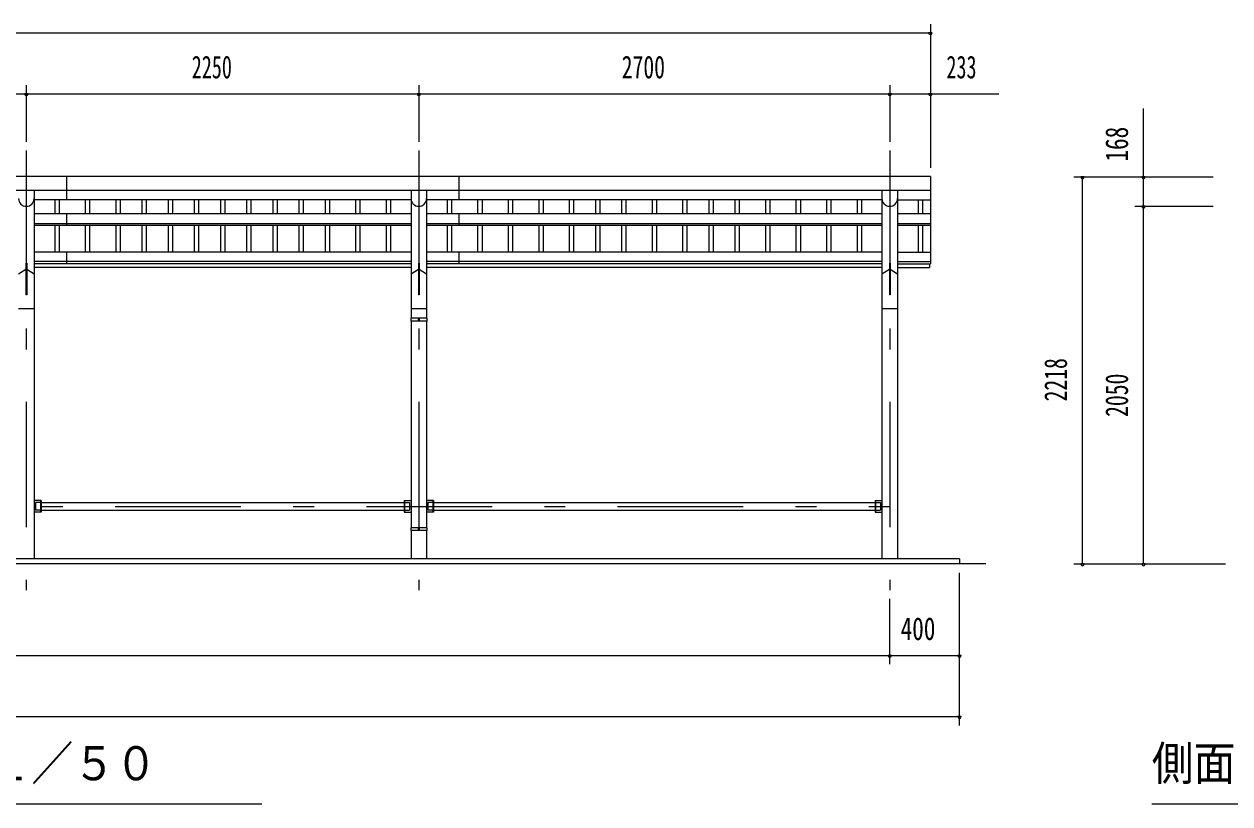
# Model space of a CAD drawing. Units: millimetres, scale not verified, with parts at other scales. Extents: x -25848 to 25858, y -10500 to 10500.
# Drawn here: x 3223 to 10136, y 420 to 4889 of the extents above; entities that cross this region are included whole.
import ezdxf
from ezdxf.enums import TextEntityAlignment as Align

# ---------------------------------------------------------------- set-up
doc = ezdxf.new("R2010")
doc.units = ezdxf.units.MM
doc.header["$LTSCALE"] = 60
doc.linetypes.add('USER3', pattern=[24, 12, -5, 2, -5])
for name, color, linetype, lineweight in [('0-2_1-05BOLD', 7, 'Continuous', 18), ('0-3_1-25CENTER', 3, 'USER3', 18), ('0-4_1-45THIN', 4, 'Continuous', 18), ('0-5_1-55DIM', 3, 'Continuous', 18)]:
    doc.layers.add(name, color=color, linetype=linetype, lineweight=lineweight)
doc.styles.add('ＭＳ ゴシック', font='')
doc.styles.get('ＭＳ ゴシック').set_extended_font_data('MS Gothic')

msp = doc.modelspace()

# ---------------------------------------------------------------- linework, layer by layer
at = {"layer": '0-2_1-05BOLD'}
for p, q in [((3465.72, 4014.67), (3465.72, 3882.27)), ((5715.73, 4014.67), (5715.73, 3882.27)), ((8418.72, 4014.67), (8418.72, 3515.47)), ((-2247.28, 3937.52), (8418.72, 3937.52)), ((3280.27, 3937.52), (3280.27, 1824.67)), ((5441.17, 3882.27), (3280.27, 3882.27)), ((5441.17, 3937.52), (5441.17, 3202.67)), ((5530.27, 3937.52), (5530.27, 3202.67)), ((8141.17, 3882.27), (5530.27, 3882.27)), ((8141.17, 3937.52), (8141.17, 1824.67)), ((8230.27, 3937.52), (8230.27, 1824.67)), ((8230.27, 3882.27), (8418.72, 3882.27)), ((3280.27, 3802.96), (5441.17, 3802.96)), ((3465.72, 3802.96), (3465.72, 3737.03)), ((5530.27, 3802.96), (8141.17, 3802.96)), ((5715.73, 3802.96), (5715.73, 3737.03)), ((8230.27, 3802.96), (8418.72, 3802.96)), ((3280.27, 3745.26), (5441.17, 3745.26)), ((3280.27, 3737.03), (5441.17, 3737.03)), ((5530.27, 3745.26), (8141.17, 3745.26)), ((5530.27, 3737.03), (8141.17, 3737.03)), ((8230.27, 3745.26), (8418.72, 3745.26)), ((8230.27, 3737.03), (8418.72, 3737.03)), ((5441.17, 3582.44), (3280.27, 3582.44)), ((5441.17, 3527.34), (3280.27, 3527.34)), ((3465.72, 3582.44), (3465.72, 3515.47)), ((8141.17, 3582.44), (5530.27, 3582.44)), ((8141.17, 3527.34), (5530.27, 3527.34)), ((5715.73, 3582.44), (5715.73, 3515.47)), ((8230.27, 3582.44), (8418.72, 3582.44)), ((8230.27, 3527.34), (8418.72, 3527.34)), ((3191.17, 3457.25), (3233.47, 3485.19)), ((3237.97, 3517.89), (3237.97, 3337.25)), ((3237.97, 3485.19), (3280.27, 3457.25)), ((5441.17, 3515.47), (3280.27, 3515.47)), ((5441.17, 3494.67), (3280.27, 3494.67)), ((5441.17, 3457.25), (5483.47, 3485.19)), ((5483.47, 3517.89), (5483.47, 3337.25)), ((5487.97, 3517.89), (5483.47, 3517.89)), ((5487.97, 3517.89), (5487.97, 3337.25)), ((5487.97, 3485.19), (5530.27, 3457.25)), ((8141.17, 3515.47), (5530.27, 3515.47)), ((8141.17, 3494.67), (5530.27, 3494.67)), ((8141.17, 3457.25), (8183.47, 3485.19)), ((8187.97, 3517.89), (8183.47, 3517.89)), ((8183.47, 3517.89), (8183.47, 3337.25)), ((8187.97, 3485.19), (8230.27, 3457.25)), ((8230.27, 3515.47), (8418.72, 3515.47)), ((8230.27, 3494.67), (8413.72, 3494.67)), ((8413.72, 3515.47), (8413.72, 3494.67)), ((3237.97, 3337.25), (3233.47, 3337.25)), ((5487.97, 3337.25), (5483.47, 3337.25)), ((3280.27, 3256.67), (3191.17, 3256.67)), ((5530.27, 3256.67), (5441.17, 3256.67)), ((8230.27, 3256.67), (8141.17, 3256.67)), ((5439.57, 3202.67), (5439.57, 3186.67)), ((5531.87, 3202.67), (5439.57, 3202.67)), ((5531.87, 3186.67), (5439.57, 3186.67)), ((5441.17, 3186.67), (5441.17, 2002.67)), ((5482.67, 3202.67), (5482.67, 3186.67)), ((5482.67, 3194.67), (5488.77, 3194.67)), ((5488.77, 3202.67), (5488.77, 3186.67)), ((5530.27, 3186.67), (5530.27, 2002.67)), ((5531.87, 3202.67), (5531.87, 3186.67)), ((3320.27, 2157.67), (3280.27, 2157.67)), ((3317.07, 2157.67), (3317.07, 2091.67)), ((3320.27, 2146.02), (5401.17, 2146.02)), ((5401.17, 2157.67), (5441.17, 2157.67)), ((5404.37, 2157.67), (5404.37, 2091.67)), ((5404.37, 2146.02), (5433.22, 2146.02)), ((5433.22, 2146.02), (5433.22, 2103.32)), ((5570.27, 2157.67), (5530.27, 2157.67)), ((5538.22, 2146.02), (5538.22, 2103.32)), ((5567.07, 2146.02), (5538.22, 2146.02)), ((5567.07, 2157.67), (5567.07, 2091.67)), ((5570.27, 2146.02), (8101.17, 2146.02)), ((8101.17, 2157.67), (8141.17, 2157.67)), ((8104.37, 2157.67), (8104.37, 2091.67)), ((3317.07, 2103.32), (3288.22, 2103.32)), ((3320.27, 2103.32), (5401.17, 2103.32)), ((5404.37, 2103.32), (5433.22, 2103.32)), ((5567.07, 2103.32), (5538.22, 2103.32)), ((5570.27, 2103.32), (8101.17, 2103.32)), ((8104.37, 2103.32), (8133.22, 2103.32)), ((5439.57, 2002.67), (5439.57, 1986.67)), ((5531.87, 2002.67), (5439.57, 2002.67)), ((5531.87, 1986.67), (5439.57, 1986.67)), ((5441.17, 1986.67), (5441.17, 1824.67)), ((5482.67, 2002.67), (5482.67, 1986.67)), ((5482.67, 1994.67), (5488.77, 1994.67)), ((5488.77, 2002.67), (5488.77, 1986.67)), ((5530.27, 1986.67), (5530.27, 1824.67)), ((5531.87, 2002.67), (5531.87, 1986.67)), ((8585.72, 1824.67), (-2414.28, 1824.67)), ((8585.72, 1824.67), (8585.72, 1794.67)), ((8735.72, 1794.67), (-2564.28, 1794.67))]:
    msp.add_line(p, q, dxfattribs=at)
for points in [[(8418.72, 4014.67), (-2247.28, 4014.67), (-2247.28, 3515.47)], [(3237.97, 3517.89), (3233.47, 3517.89), (3233.47, 3337.25)], [(8187.97, 3517.89), (8187.97, 3337.25), (8183.47, 3337.25)], [(3320.27, 2157.67), (3320.27, 2091.67), (3280.27, 2091.67)], [(3317.07, 2146.02), (3288.22, 2146.02), (3288.22, 2103.32)], [(5401.17, 2157.67), (5401.17, 2091.67), (5441.17, 2091.67)], [(5570.27, 2157.67), (5570.27, 2091.67), (5530.27, 2091.67)], [(8101.17, 2157.67), (8101.17, 2091.67), (8141.17, 2091.67)], [(8104.37, 2146.02), (8133.22, 2146.02), (8133.22, 2103.32)]]:
    msp.add_lwpolyline(points, dxfattribs=at)
for centre in [(3235.72, 3889.22), (5485.72, 3889.22), (8185.72, 3889.22)]:
    msp.add_arc(centre, 44.55, 180, 0, dxfattribs=at)
at = {"layer": '0-3_1-25CENTER'}
for p, q in [((3235.72, 4164.67), (3235.72, 1644.67)), ((5485.72, 4164.67), (5485.72, 1644.67)), ((8185.72, 4164.67), (8185.72, 1644.67)), ((-2014.28, 2124.67), (8185.72, 2124.67))]:
    msp.add_line(p, q, dxfattribs=at)
at = {"layer": '0-4_1-45THIN'}
for p, q in [((3398.23, 3882.27), (3398.23, 3802.96)), ((3423.23, 3882.27), (3423.23, 3802.96)), ((3573.23, 3882.27), (3573.23, 3802.96)), ((3598.23, 3882.27), (3598.23, 3802.96)), ((3748.23, 3882.27), (3748.23, 3802.96)), ((3773.23, 3882.27), (3773.23, 3802.96)), ((3898.23, 3882.27), (3898.23, 3802.96)), ((3923.23, 3882.27), (3923.23, 3802.96)), ((4048.23, 3882.27), (4048.23, 3802.96)), ((4073.23, 3882.27), (4073.23, 3802.96)), ((4198.23, 3882.27), (4198.23, 3802.96)), ((4223.23, 3882.27), (4223.23, 3802.96)), ((4348.23, 3882.27), (4348.23, 3802.96)), ((4373.23, 3882.27), (4373.23, 3802.96)), ((4498.23, 3882.27), (4498.23, 3802.96)), ((4523.23, 3882.27), (4523.23, 3802.96)), ((4648.22, 3882.27), (4648.22, 3802.96)), ((4673.23, 3882.27), (4673.23, 3802.96)), ((4798.23, 3882.27), (4798.23, 3802.96)), ((4823.23, 3882.27), (4823.23, 3802.96)), ((4948.22, 3882.27), (4948.22, 3802.96)), ((4973.23, 3882.27), (4973.23, 3802.96)), ((5123.22, 3882.27), (5123.22, 3802.96)), ((5148.23, 3882.27), (5148.23, 3802.96)), ((5298.23, 3882.27), (5298.23, 3802.96)), ((5323.23, 3882.27), (5323.23, 3802.96)), ((5648.22, 3882.27), (5648.22, 3802.96)), ((5673.23, 3882.27), (5673.23, 3802.96)), ((5823.22, 3882.27), (5823.22, 3802.96)), ((5848.22, 3882.27), (5848.22, 3802.96)), ((5998.22, 3882.27), (5998.22, 3802.96)), ((6023.22, 3882.27), (6023.22, 3802.96)), ((6173.22, 3882.27), (6173.22, 3802.96)), ((6198.22, 3882.27), (6198.22, 3802.96)), ((6348.22, 3882.27), (6348.22, 3802.96)), ((6373.22, 3882.27), (6373.22, 3802.96)), ((6498.22, 3882.27), (6498.22, 3802.96)), ((6523.22, 3882.27), (6523.22, 3802.96)), ((6648.22, 3882.27), (6648.22, 3802.96)), ((6673.22, 3882.27), (6673.22, 3802.96)), ((6823.22, 3882.27), (6823.22, 3802.96)), ((6848.23, 3882.27), (6848.23, 3802.96)), ((6998.22, 3882.27), (6998.22, 3802.96)), ((7023.22, 3882.27), (7023.22, 3802.96)), ((7148.23, 3882.27), (7148.23, 3802.96)), ((7173.23, 3882.27), (7173.23, 3802.96)), ((7298.22, 3882.27), (7298.22, 3802.96)), ((7323.22, 3882.27), (7323.22, 3802.96)), ((7473.23, 3882.27), (7473.23, 3802.96)), ((7498.23, 3882.27), (7498.23, 3802.96)), ((7648.22, 3882.27), (7648.22, 3802.96)), ((7673.22, 3882.27), (7673.22, 3802.96)), ((7823.22, 3882.27), (7823.22, 3802.96)), ((7848.23, 3882.27), (7848.23, 3802.96)), ((7998.22, 3882.27), (7998.22, 3802.96)), ((8023.23, 3882.27), (8023.23, 3802.96)), ((8348.22, 3882.27), (8348.22, 3802.96)), ((8373.22, 3882.27), (8373.22, 3802.96)), ((3398.23, 3737.03), (3398.23, 3582.44)), ((3423.23, 3737.03), (3423.23, 3582.44)), ((3573.23, 3737.03), (3573.23, 3582.44)), ((3598.23, 3737.03), (3598.23, 3582.44)), ((3748.23, 3737.03), (3748.23, 3582.44)), ((3773.23, 3737.03), (3773.23, 3582.44)), ((3898.23, 3737.03), (3898.23, 3582.44)), ((3923.23, 3737.03), (3923.23, 3582.44)), ((4048.23, 3737.03), (4048.23, 3582.44)), ((4073.23, 3737.03), (4073.23, 3582.44)), ((4198.23, 3737.03), (4198.23, 3582.44)), ((4223.23, 3737.03), (4223.23, 3582.44)), ((4348.23, 3737.03), (4348.23, 3582.44)), ((4373.23, 3737.03), (4373.23, 3582.44)), ((4498.23, 3737.03), (4498.23, 3582.44)), ((4523.23, 3737.03), (4523.23, 3582.44)), ((4648.22, 3737.03), (4648.22, 3582.44)), ((4673.23, 3737.03), (4673.23, 3582.44)), ((4798.23, 3737.03), (4798.23, 3582.44)), ((4823.23, 3737.03), (4823.23, 3582.44)), ((4948.22, 3737.03), (4948.22, 3582.44)), ((4973.23, 3737.03), (4973.23, 3582.44)), ((5123.22, 3737.03), (5123.22, 3582.44)), ((5148.23, 3737.03), (5148.23, 3582.44)), ((5298.23, 3737.03), (5298.23, 3582.44)), ((5323.23, 3737.03), (5323.23, 3582.44)), ((5648.22, 3737.03), (5648.22, 3582.44)), ((5673.23, 3737.03), (5673.23, 3582.44)), ((5823.22, 3737.03), (5823.22, 3582.44)), ((5848.22, 3737.03), (5848.22, 3582.44)), ((5998.22, 3737.03), (5998.22, 3582.44)), ((6023.22, 3737.03), (6023.22, 3582.44)), ((6173.22, 3737.03), (6173.22, 3582.44)), ((6198.22, 3737.03), (6198.22, 3582.44)), ((6348.22, 3737.03), (6348.22, 3582.44)), ((6373.22, 3737.03), (6373.22, 3582.44)), ((6498.22, 3737.03), (6498.22, 3582.44)), ((6523.22, 3737.03), (6523.22, 3582.44)), ((6648.22, 3737.03), (6648.22, 3582.44)), ((6673.22, 3737.03), (6673.22, 3582.44)), ((6823.22, 3737.03), (6823.22, 3582.44)), ((6848.23, 3737.03), (6848.23, 3582.44)), ((6998.22, 3737.03), (6998.22, 3582.44)), ((7023.22, 3737.03), (7023.22, 3582.44)), ((7148.23, 3737.03), (7148.23, 3582.44)), ((7173.23, 3737.03), (7173.23, 3582.44)), ((7298.22, 3737.03), (7298.22, 3582.44)), ((7323.22, 3737.03), (7323.22, 3582.44)), ((7473.23, 3737.03), (7473.23, 3582.44)), ((7498.23, 3737.03), (7498.23, 3582.44)), ((7648.22, 3737.03), (7648.22, 3582.44)), ((7673.22, 3737.03), (7673.22, 3582.44)), ((7823.22, 3737.03), (7823.22, 3582.44)), ((7848.23, 3737.03), (7848.23, 3582.44)), ((7998.22, 3737.03), (7998.22, 3582.44)), ((8023.23, 3737.03), (8023.23, 3582.44)), ((8348.22, 3737.03), (8348.22, 3582.44)), ((8373.22, 3737.03), (8373.22, 3582.44))]:
    msp.add_line(p, q, dxfattribs=at)
at = {"layer": '0-5_1-55DIM'}
for p, q in [((8418.72, 4888.67), (8418.72, 4064.67)), ((-2247.28, 4838.67), (8418.72, 4838.67)), ((8428.72, 4838.67), (8408.72, 4838.67)), ((3235.72, 4538.67), (3235.72, 4214.67)), ((5485.72, 4538.67), (5485.72, 4214.67)), ((8185.72, 4538.67), (8185.72, 4214.67)), ((435.72, 4488.67), (3235.72, 4488.67)), ((3245.72, 4488.67), (3225.72, 4488.67)), ((3235.72, 4488.67), (5485.72, 4488.67)), ((5495.72, 4488.67), (5475.72, 4488.67)), ((5485.72, 4488.67), (8185.72, 4488.67)), ((8195.72, 4488.67), (8175.72, 4488.67)), ((8185.72, 4488.67), (8418.72, 4488.67)), ((8428.72, 4488.67), (8408.72, 4488.67)), ((8418.72, 4488.67), (8811.22, 4488.67)), ((9640.72, 4012.67), (9640.72, 4405.17)), ((9240.72, 4012.67), (10040.72, 4012.67)), ((9300.72, 4012.67), (9280.72, 4012.67)), ((9290.72, 1794.67), (9290.72, 4012.67)), ((9650.72, 4012.67), (9630.72, 4012.67)), ((9640.72, 3844.67), (9640.72, 4012.67)), ((9590.72, 3844.67), (10040.72, 3844.67)), ((9650.72, 3844.67), (9630.72, 3844.67)), ((9640.72, 1794.67), (9640.72, 3844.67)), ((8585.72, 869.67), (8585.72, 1744.67)), ((9240.72, 1794.67), (10110.72, 1794.67)), ((9300.72, 1794.67), (9280.72, 1794.67)), ((9650.72, 1794.67), (9630.72, 1794.67)), ((8185.72, 1219.67), (8185.72, 1594.67)), ((-2014.28, 1269.67), (8185.72, 1269.67)), ((8195.72, 1269.67), (8175.72, 1269.67)), ((8185.72, 1269.67), (8585.72, 1269.67)), ((8595.72, 1269.67), (8575.72, 1269.67)), ((-2414.28, 919.67), (8585.72, 919.67)), ((8595.72, 919.67), (8575.72, 919.67)), ((1585.72, 419.67), (4585.72, 419.67)), ((9688.22, 419.67), (12688.22, 419.67))]:
    msp.add_line(p, q, dxfattribs=at)
for centre in [(8418.72, 4838.67), (3235.72, 4488.67), (5485.72, 4488.67), (8185.72, 4488.67), (8418.72, 4488.67), (9290.72, 4012.67), (9640.72, 4012.67), (9640.72, 3844.67), (9290.72, 1794.67), (9640.72, 1794.67), (8185.72, 1269.67), (8585.72, 1269.67), (8585.72, 919.67)]:
    msp.add_arc(centre, 10, 180, 0, dxfattribs=at)

# ---------------------------------------------------------------- texts
at = {"layer": '0-5_1-55DIM', "color": 7, "style": 'ＭＳ ゴシック'}
for s, height, width, p in [('2250', 130.2, 0.65, (4184.04, 4538.67)), ('2700', 130.2, 0.7, (6649.12, 4538.67)), ('233', 130.2, 0.65, (8510.55, 4538.67)), ('400', 130.2, 0.75, (8248.1, 1319.67)), ('正面図\u3000Ｓ＝１／５０', 195.4, 0.9, (1585.72, 496.31)), ('側面図\u3000Ｓ＝１／５０', 195.4, 0.9, (9688.22, 496.31))]:
    msp.add_text(s, height=height, dxfattribs=dict(at, width=width)).set_placement(p, align=Align.BOTTOM_LEFT)
for s, width, p in [('168', 0.75, (9590.72, 4101.06)), ('2218', 0.7, (9240.72, 2726.25)), ('2050', 0.7, (9590.72, 2637.51))]:
    msp.add_text(s, height=130.2, rotation=90, dxfattribs=dict(at, width=width)).set_placement(p, align=Align.BOTTOM_LEFT)

doc.saveas('drawing.dxf')
